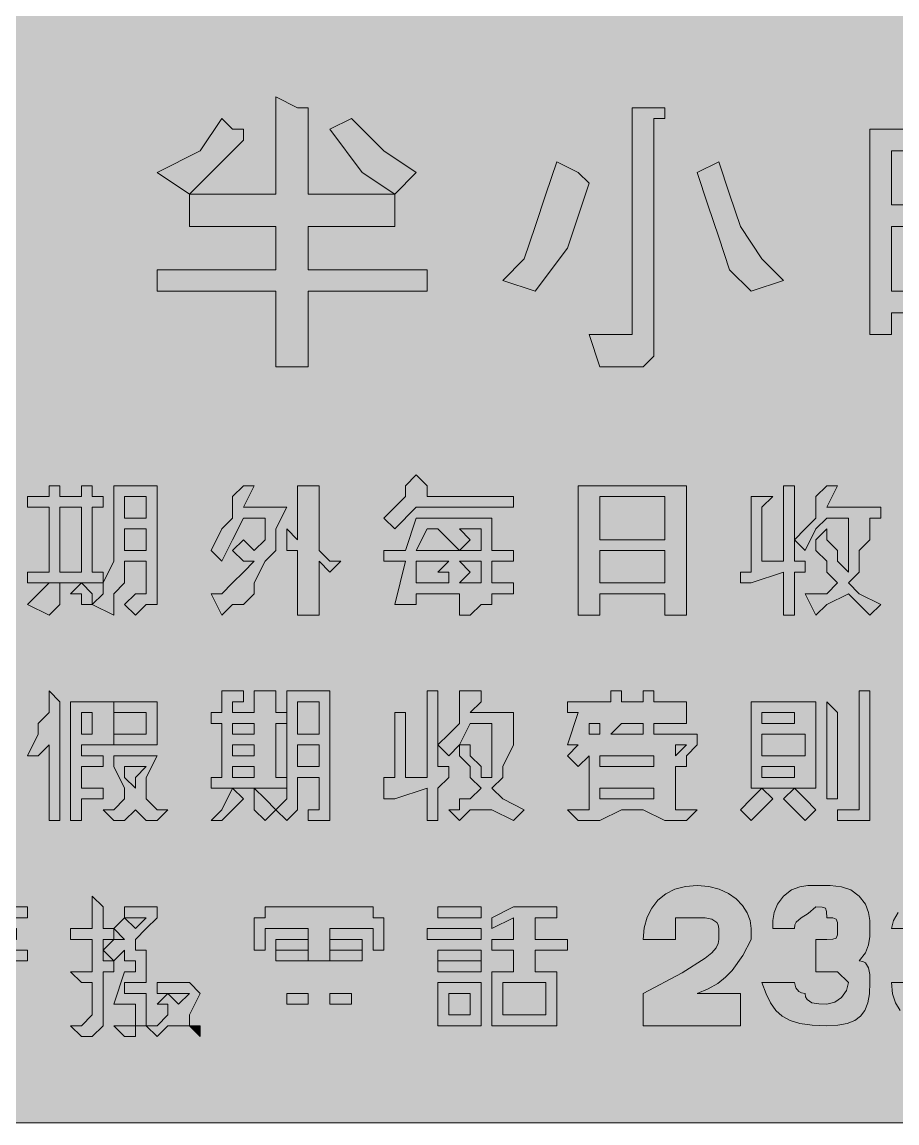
# Model space of a CAD drawing. Header units: metres. Extents: x 9 to 558, y 11 to 260.
# Drawn here: x 156.2 to 253.4, y 11.3 to 133.6 of the extents above; entities that cross this region are included whole.
import ezdxf

# ---------------------------------------------------------------- set-up
doc = ezdxf.new("R2010")
doc.units = ezdxf.units.M
doc.layers.add('FILL_BLACK_000000', color=7, linetype='Continuous', true_color=0x000000)
doc.layers.add('FILL_YELLOW_FFFF00', color=7, linetype='Continuous', true_color=0xffff00)

msp = doc.modelspace()

# ---------------------------------------------------------------- hatches: boundary and pattern name
at = {"layer": 'FILL_BLACK_000000', "true_color": 0x000000}
h = msp.add_hatch(color=7, dxfattribs=at)
h.dxf.hatch_style = 1
h.paths.add_polyline_path([(184.41, 125.28), (186.81, 124.08), (188.01, 124.08), (188.01, 122.88), (188.01, 114.48), (197.61, 114.48), (197.61, 110.88), (188.01, 110.88), (188.01, 106.08), (201.21, 106.08), (201.21, 103.68), (188.01, 103.68), (188.01, 95.28), (184.41, 95.28), (184.41, 103.68), (171.21, 103.68), (171.21, 106.08), (184.41, 106.08), (184.41, 110.88), (174.81, 110.88), (174.81, 114.48), (184.41, 114.48), (184.41, 125.28)])
h = msp.add_hatch(color=7, dxfattribs=at)
h.dxf.hatch_style = 1
h.paths.add_polyline_path([(226.41, 124.08), (227.61, 124.08), (227.61, 122.88), (226.41, 122.88), (226.41, 100.08), (226.41, 97.68), (226.41, 96.48), (225.21, 95.28), (222.81, 95.28), (220.41, 95.28), (219.21, 98.88), (221.61, 98.88), (222.81, 98.88), (224.01, 98.88), (224.01, 100.08), (224.01, 124.08), (225.21, 124.08), (226.41, 124.08)])
h = msp.add_hatch(color=7, dxfattribs=at)
h.dxf.hatch_style = 1
h.paths.add_polyline_path([(180.81, 121.68), (180.81, 120.48), (178.41, 118.08), (174.81, 114.48), (171.21, 116.88), (176.01, 119.28), (178.41, 122.88), (179.61, 121.68), (180.81, 121.68)])
h = msp.add_hatch(color=7, dxfattribs=at)
h.dxf.hatch_style = 1
h.paths.add_polyline_path([(196.41, 119.28), (200.01, 116.88), (197.61, 114.48), (194.01, 116.88), (190.41, 121.68), (192.81, 122.88), (196.41, 119.28)])
h = msp.add_hatch(color=7, dxfattribs=at)
h.dxf.hatch_style = 1
h.paths.add_polyline_path([(256.41, 100.08), (256.41, 101.28), (252.81, 101.28), (252.81, 98.88), (250.41, 98.88), (250.41, 100.08), (250.41, 121.68), (258.81, 121.68), (258.81, 100.08), (256.41, 100.08)])
h.paths.add_polyline_path([(252.81, 119.28), (252.81, 113.28), (256.41, 113.28), (256.41, 119.28), (252.81, 119.28)], flags=16)
h.paths.add_polyline_path([(256.41, 110.88), (252.81, 110.88), (252.81, 103.68), (256.41, 103.68), (256.41, 110.88)], flags=16)
h = msp.add_hatch(color=7, dxfattribs=at)
h.dxf.hatch_style = 1
h.paths.add_polyline_path([(212.01, 107.28), (213.21, 110.88), (214.41, 114.48), (215.61, 118.08), (218.01, 116.88), (219.21, 115.68), (216.81, 108.48), (213.21, 103.68), (209.61, 104.88), (212.01, 107.28)])
h = msp.add_hatch(color=7, dxfattribs=at)
h.dxf.hatch_style = 1
h.paths.add_polyline_path([(234.81, 106.08), (233.61, 109.68), (232.41, 113.28), (231.21, 116.88), (233.61, 118.08), (234.81, 114.48), (236.01, 110.88), (238.41, 107.28), (240.81, 104.88), (237.21, 103.68), (234.81, 106.08)])
h = msp.add_hatch(color=7, dxfattribs=at)
h.dxf.hatch_style = 1
h.paths.add_polyline_path([(197.61, 79.68), (198.81, 80.88), (198.81, 82.08), (200.01, 83.28), (201.21, 82.08), (201.21, 80.88), (210.81, 80.88), (210.81, 79.68), (200.01, 79.68), (197.61, 77.28), (196.41, 78.48), (197.61, 79.68)])
h = msp.add_hatch(color=7, dxfattribs=at)
h.dxf.hatch_style = 1
h.paths.add_polyline_path([(160.41, 80.88), (162.81, 80.88), (162.81, 82.08), (164.01, 82.08), (164.01, 80.88), (165.21, 80.88), (165.21, 79.68), (164.01, 79.68), (164.01, 72.48), (165.21, 72.48), (165.21, 71.28), (156.81, 71.28), (156.81, 72.48), (159.21, 72.48), (159.21, 79.68), (156.81, 79.68), (156.81, 80.88), (159.21, 80.88), (159.21, 82.08), (160.41, 82.08), (160.41, 80.88)])
h.paths.add_polyline_path([(160.41, 72.48), (162.81, 72.48), (162.81, 74.88), (162.81, 77.28), (162.81, 79.68), (160.41, 79.68), (160.41, 77.28), (160.41, 74.88), (160.41, 72.48)], flags=16)
h = msp.add_hatch(color=7, dxfattribs=at)
h.dxf.hatch_style = 1
h.paths.add_polyline_path([(171.21, 68.88), (170.01, 68.88), (168.81, 67.68), (167.61, 68.88), (168.81, 70.08), (170.01, 70.08), (170.01, 73.68), (167.61, 73.68), (167.61, 71.28), (166.41, 70.08), (166.41, 68.88), (166.41, 67.68), (164.01, 68.88), (165.21, 70.08), (165.21, 71.28), (166.41, 73.68), (166.41, 76.08), (166.41, 82.08), (171.21, 82.08), (171.21, 70.08), (171.21, 68.88)])
h.paths.add_polyline_path([(167.61, 77.28), (167.61, 74.88), (170.01, 74.88), (170.01, 77.28), (167.61, 77.28)], flags=16)
h.paths.add_polyline_path([(170.01, 80.88), (167.61, 80.88), (167.61, 78.48), (170.01, 78.48), (170.01, 80.88)], flags=16)
h = msp.add_hatch(color=7, dxfattribs=at)
h.dxf.hatch_style = 1
h.paths.add_polyline_path([(182.01, 82.08), (180.81, 79.68), (183.21, 79.68), (184.41, 79.68), (185.61, 79.68), (184.41, 77.28), (184.41, 74.88), (183.21, 73.68), (182.01, 71.28), (182.01, 70.08), (180.81, 68.88), (179.61, 68.88), (178.41, 67.68), (177.21, 70.08), (178.41, 70.08), (179.61, 71.28), (180.81, 72.48), (182.01, 73.68), (180.81, 73.68), (179.61, 74.88), (180.81, 76.08), (182.01, 74.88), (183.21, 76.08), (183.21, 78.48), (180.81, 78.48), (179.61, 76.08), (178.41, 73.68), (177.21, 74.88), (178.41, 77.28), (179.61, 78.48), (179.61, 80.88), (180.81, 82.08), (182.01, 82.08)])
h = msp.add_hatch(color=7, dxfattribs=at)
h.dxf.hatch_style = 1
h.paths.add_polyline_path([(189.21, 82.08), (189.21, 74.88), (190.41, 73.68), (191.61, 73.68), (190.41, 72.48), (189.21, 73.68), (189.21, 67.68), (186.81, 67.68), (186.81, 74.88), (185.61, 74.88), (185.61, 77.28), (186.81, 76.08), (186.81, 82.08), (188.01, 82.08), (189.21, 82.08)])
h = msp.add_hatch(color=7, dxfattribs=at)
h.dxf.hatch_style = 1
h.paths.add_polyline_path([(230.01, 67.68), (227.61, 67.68), (227.61, 70.08), (220.41, 70.08), (220.41, 67.68), (218.01, 67.68), (218.01, 82.08), (230.01, 82.08), (230.01, 67.68)])
h.paths.add_polyline_path([(220.41, 74.88), (220.41, 71.28), (227.61, 71.28), (227.61, 74.88), (220.41, 74.88)], flags=16)
h.paths.add_polyline_path([(227.61, 80.88), (220.41, 80.88), (220.41, 76.08), (227.61, 76.08), (227.61, 80.88)], flags=16)
h = msp.add_hatch(color=7, dxfattribs=at)
h.dxf.hatch_style = 1
h.paths.add_polyline_path([(237.21, 72.48), (237.21, 80.88), (238.41, 80.88), (239.61, 80.88), (238.41, 79.68), (238.41, 73.68), (240.81, 73.68), (240.81, 82.08), (242.01, 82.08), (242.01, 73.68), (243.21, 73.68), (243.21, 72.48), (242.01, 72.48), (242.01, 67.68), (240.81, 67.68), (240.81, 72.48), (237.21, 71.28), (236.01, 71.28), (236.01, 72.48), (237.21, 72.48)])
h = msp.add_hatch(color=7, dxfattribs=at)
h.dxf.hatch_style = 1
h.paths.add_polyline_path([(243.21, 77.28), (244.41, 78.48), (244.41, 80.88), (245.61, 82.08), (246.81, 82.08), (245.61, 79.68), (251.61, 79.68), (251.61, 78.48), (250.41, 78.48), (250.41, 76.08), (249.21, 74.88), (249.21, 72.48), (248.01, 71.28), (249.21, 70.08), (251.61, 68.88), (250.41, 67.68), (249.21, 68.88), (248.01, 70.08), (245.61, 68.88), (244.41, 67.68), (243.21, 70.08), (244.41, 70.08), (245.61, 70.08), (246.81, 71.28), (245.61, 72.48), (245.61, 73.68), (244.41, 74.88), (244.41, 76.08), (245.61, 77.28), (245.61, 76.08), (246.81, 74.88), (246.81, 73.68), (248.01, 72.48), (248.01, 73.68), (248.01, 74.88), (248.01, 76.08), (248.01, 78.48), (245.61, 78.48), (244.41, 77.28), (243.21, 74.88), (242.01, 76.08), (243.21, 77.28)])
h = msp.add_hatch(color=7, dxfattribs=at)
h.dxf.hatch_style = 1
h.paths.add_polyline_path([(196.41, 74.88), (198.81, 74.88), (200.01, 78.48), (208.41, 78.48), (208.41, 74.88), (210.81, 74.88), (210.81, 73.68), (208.41, 73.68), (208.41, 71.28), (210.81, 71.28), (210.81, 70.08), (208.41, 70.08), (208.41, 68.88), (207.21, 68.88), (206.01, 67.68), (204.81, 67.68), (204.81, 70.08), (200.01, 70.08), (200.01, 68.88), (197.61, 68.88), (198.81, 73.68), (196.41, 73.68), (196.41, 74.88)])
h.paths.add_polyline_path([(207.21, 77.28), (204.81, 77.28), (206.01, 76.08), (204.81, 74.88), (207.21, 74.88), (207.21, 77.28)], flags=16)
h.paths.add_polyline_path([(203.61, 76.08), (202.41, 77.28), (201.21, 77.28), (200.01, 74.88), (204.81, 74.88), (203.61, 76.08)], flags=16)
h.paths.add_polyline_path([(204.81, 71.28), (207.21, 71.28), (207.21, 73.68), (204.81, 73.68), (206.01, 72.48), (204.81, 71.28)], flags=16)
h.paths.add_polyline_path([(200.01, 71.28), (203.61, 71.28), (203.61, 72.48), (202.41, 72.48), (203.61, 73.68), (200.01, 73.68), (200.01, 71.28)], flags=16)
h = msp.add_hatch(color=7, dxfattribs=at)
h.dxf.hatch_style = 1
h.paths.add_polyline_path([(158.01, 70.08), (159.21, 71.28), (160.41, 71.28), (160.41, 68.88), (159.21, 67.68), (156.81, 68.88), (158.01, 70.08)])
h = msp.add_hatch(color=7, dxfattribs=at)
h.dxf.hatch_style = 1
h.paths.add_polyline_path([(164.01, 70.08), (164.01, 68.88), (162.81, 68.88), (162.81, 70.08), (161.61, 70.08), (162.81, 71.28), (164.01, 70.08)])
h = msp.add_hatch(color=7, dxfattribs=at)
h.dxf.hatch_style = 1
h.paths.add_polyline_path([(160.41, 44.88), (159.21, 44.88), (159.21, 53.28), (158.01, 52.08), (156.81, 52.08), (158.01, 54.48), (158.01, 55.68), (159.21, 56.88), (159.21, 59.28), (160.41, 58.08), (160.41, 55.68), (160.41, 44.88)])
h = msp.add_hatch(color=7, dxfattribs=at)
h.dxf.hatch_style = 1
h.paths.add_polyline_path([(180.81, 59.28), (180.81, 58.08), (179.61, 58.08), (179.61, 56.88), (182.01, 56.88), (182.01, 59.28), (183.21, 59.28), (184.41, 59.28), (184.41, 58.08), (184.41, 56.88), (185.61, 56.88), (185.61, 55.68), (184.41, 55.68), (184.41, 49.68), (185.61, 49.68), (185.61, 48.48), (177.21, 48.48), (177.21, 49.68), (178.41, 49.68), (178.41, 55.68), (177.21, 55.68), (177.21, 56.88), (178.41, 56.88), (178.41, 59.28), (179.61, 59.28), (180.81, 59.28)])
h.paths.add_polyline_path([(179.61, 52.08), (182.01, 52.08), (182.01, 53.28), (179.61, 53.28), (179.61, 52.08)], flags=16)
h.paths.add_polyline_path([(179.61, 50.88), (179.61, 49.68), (182.01, 49.68), (182.01, 50.88), (179.61, 50.88)], flags=16)
h.paths.add_polyline_path([(182.01, 55.68), (179.61, 55.68), (179.61, 54.48), (182.01, 54.48), (182.01, 55.68)], flags=16)
h = msp.add_hatch(color=7, dxfattribs=at)
h.dxf.hatch_style = 1
h.paths.add_polyline_path([(190.41, 46.08), (190.41, 44.88), (189.21, 44.88), (188.01, 44.88), (188.01, 46.08), (189.21, 46.08), (189.21, 47.28), (189.21, 49.68), (186.81, 49.68), (186.81, 48.48), (186.81, 47.28), (186.81, 46.08), (185.61, 44.88), (184.41, 46.08), (185.61, 47.28), (185.61, 48.48), (185.61, 49.68), (185.61, 52.08), (185.61, 59.28), (190.41, 59.28), (190.41, 47.28), (190.41, 46.08)])
h.paths.add_polyline_path([(186.81, 53.28), (186.81, 50.88), (189.21, 50.88), (189.21, 53.28), (186.81, 53.28)], flags=16)
h.paths.add_polyline_path([(189.21, 58.08), (186.81, 58.08), (186.81, 54.48), (189.21, 54.48), (189.21, 58.08)], flags=16)
h = msp.add_hatch(color=7, dxfattribs=at)
h.dxf.hatch_style = 1
h.paths.add_polyline_path([(201.21, 49.68), (201.21, 59.28), (202.41, 59.28), (202.41, 58.08), (202.41, 50.88), (203.61, 50.88), (203.61, 49.68), (202.41, 48.48), (202.41, 44.88), (201.21, 44.88), (201.21, 48.48), (197.61, 47.28), (196.41, 47.28), (196.41, 48.48), (196.41, 49.68), (197.61, 49.68), (197.61, 56.88), (198.81, 56.88), (198.81, 49.68), (201.21, 49.68)])
h = msp.add_hatch(color=7, dxfattribs=at)
h.dxf.hatch_style = 1
h.paths.add_polyline_path([(202.41, 53.28), (203.61, 54.48), (204.81, 55.68), (204.81, 56.88), (204.81, 59.28), (206.01, 59.28), (207.21, 59.28), (207.21, 58.08), (206.01, 56.88), (210.81, 56.88), (210.81, 55.68), (210.81, 53.28), (209.61, 50.88), (209.61, 49.68), (208.41, 48.48), (209.61, 47.28), (212.01, 46.08), (210.81, 44.88), (208.41, 46.08), (207.21, 46.08), (206.01, 46.08), (204.81, 44.88), (203.61, 46.08), (204.81, 46.08), (204.81, 47.28), (206.01, 47.28), (207.21, 48.48), (206.01, 49.68), (206.01, 50.88), (204.81, 52.08), (204.81, 53.28), (203.61, 52.08), (202.41, 53.28)])
h.paths.add_polyline_path([(206.01, 53.28), (206.01, 52.08), (207.21, 50.88), (207.21, 49.68), (208.41, 49.68), (208.41, 52.08), (208.41, 53.28), (208.41, 55.68), (206.01, 55.68), (204.81, 53.28), (206.01, 53.28)], flags=16)
h = msp.add_hatch(color=7, dxfattribs=at)
h.dxf.hatch_style = 1
h.paths.add_polyline_path([(225.21, 58.08), (225.21, 59.28), (226.41, 59.28), (226.41, 58.08), (230.01, 58.08), (230.01, 55.68), (226.41, 55.68), (226.41, 54.48), (231.21, 54.48), (231.21, 53.28), (230.01, 52.08), (230.01, 50.88), (228.81, 50.88), (228.81, 46.08), (231.21, 46.08), (230.01, 44.88), (227.61, 44.88), (225.21, 46.08), (222.81, 46.08), (220.41, 44.88), (218.01, 44.88), (216.81, 46.08), (219.21, 46.08), (219.21, 52.08), (218.01, 50.88), (216.81, 52.08), (218.01, 53.28), (216.81, 53.28), (218.01, 56.88), (216.81, 56.88), (216.81, 58.08), (221.61, 58.08), (221.61, 59.28), (222.81, 59.28), (222.81, 58.08), (225.21, 58.08)])
h.paths.add_polyline_path([(219.21, 55.68), (219.21, 54.48), (220.41, 54.48), (220.41, 55.68), (219.21, 55.68)], flags=16)
h.paths.add_polyline_path([(225.21, 55.68), (222.81, 55.68), (221.61, 54.48), (225.21, 54.48), (225.21, 55.68)], flags=16)
h.paths.add_polyline_path([(220.41, 50.88), (226.41, 50.88), (226.41, 52.08), (220.41, 52.08), (220.41, 50.88)], flags=16)
h.paths.add_polyline_path([(230.01, 53.28), (228.81, 53.28), (228.81, 52.08), (230.01, 53.28)], flags=16)
h.paths.add_polyline_path([(226.41, 48.48), (220.41, 48.48), (220.41, 47.28), (226.41, 47.28), (226.41, 48.48)], flags=16)
h = msp.add_hatch(color=7, dxfattribs=at)
h.dxf.hatch_style = 1
h.paths.add_polyline_path([(250.41, 59.28), (250.41, 58.08), (250.41, 47.28), (250.41, 46.08), (250.41, 44.88), (249.21, 44.88), (248.01, 44.88), (246.81, 44.88), (246.81, 46.08), (248.01, 46.08), (249.21, 46.08), (249.21, 47.28), (249.21, 59.28), (250.41, 59.28)])
h = msp.add_hatch(color=7, dxfattribs=at)
h.dxf.hatch_style = 1
h.paths.add_polyline_path([(166.41, 53.28), (162.81, 53.28), (162.81, 52.08), (165.21, 52.08), (165.21, 50.88), (162.81, 50.88), (162.81, 48.48), (165.21, 48.48), (165.21, 47.28), (162.81, 47.28), (162.81, 44.88), (161.61, 44.88), (161.61, 58.08), (166.41, 58.08), (166.41, 53.28)])
h.paths.add_polyline_path([(164.01, 56.88), (162.81, 56.88), (162.81, 54.48), (164.01, 54.48), (164.01, 56.88)], flags=16)
h = msp.add_hatch(color=7, dxfattribs=at)
h.dxf.hatch_style = 1
h.paths.add_polyline_path([(171.21, 58.08), (171.21, 53.28), (166.41, 53.28), (166.41, 54.48), (170.01, 54.48), (170.01, 56.88), (166.41, 56.88), (166.41, 58.08), (171.21, 58.08)])
h = msp.add_hatch(color=7, dxfattribs=at)
h.dxf.hatch_style = 1
h.paths.add_polyline_path([(237.21, 58.08), (244.41, 58.08), (244.41, 48.48), (237.21, 48.48), (237.21, 58.08)])
h.paths.add_polyline_path([(238.41, 52.08), (243.21, 52.08), (243.21, 54.48), (238.41, 54.48), (238.41, 52.08)], flags=16)
h.paths.add_polyline_path([(238.41, 56.88), (238.41, 55.68), (242.01, 55.68), (242.01, 56.88), (238.41, 56.88)], flags=16)
h.paths.add_polyline_path([(242.01, 50.88), (238.41, 50.88), (238.41, 49.68), (242.01, 49.68), (242.01, 50.88)], flags=16)
h = msp.add_hatch(color=7, dxfattribs=at)
h.dxf.hatch_style = 1
h.paths.add_polyline_path([(245.61, 47.28), (245.61, 58.08), (246.81, 56.88), (246.81, 47.28), (245.61, 47.28)])
h = msp.add_hatch(color=7, dxfattribs=at)
h.dxf.hatch_style = 1
h.paths.add_polyline_path([(170.01, 52.08), (171.21, 52.08), (170.01, 49.68), (170.01, 47.28), (171.21, 46.08), (172.41, 46.08), (171.21, 44.88), (170.01, 44.88), (168.81, 46.08), (167.61, 44.88), (166.41, 44.88), (165.21, 46.08), (166.41, 46.08), (167.61, 47.28), (167.61, 48.48), (166.41, 50.88), (166.41, 52.08), (170.01, 52.08)])
h.paths.add_polyline_path([(168.81, 48.48), (168.81, 49.68), (170.01, 50.88), (167.61, 50.88), (167.61, 49.68), (168.81, 48.48)], flags=16)
h = msp.add_hatch(color=7, dxfattribs=at)
h.dxf.hatch_style = 1
h.paths.add_polyline_path([(178.41, 46.08), (179.61, 48.48), (180.81, 47.28), (179.61, 46.08), (178.41, 44.88), (177.21, 44.88), (178.41, 46.08)])
h = msp.add_hatch(color=7, dxfattribs=at)
h.dxf.hatch_style = 1
h.paths.add_polyline_path([(183.21, 47.28), (184.41, 46.08), (183.21, 44.88), (182.01, 46.08), (182.01, 47.28), (182.01, 48.48), (183.21, 47.28)])
h = msp.add_hatch(color=7, dxfattribs=at)
h.dxf.hatch_style = 1
h.paths.add_polyline_path([(237.21, 47.28), (238.41, 48.48), (239.61, 47.28), (238.41, 46.08), (237.21, 44.88), (236.01, 46.08), (237.21, 47.28)])
h = msp.add_hatch(color=7, dxfattribs=at)
h.dxf.hatch_style = 1
h.paths.add_polyline_path([(242.01, 46.08), (240.81, 47.28), (242.01, 48.48), (243.21, 47.28), (244.41, 46.08), (243.21, 44.88), (242.01, 46.08)])
h = msp.add_hatch(color=7, dxfattribs=at)
h.dxf.hatch_style = 1
h.paths.add_polyline_path([(236.01, 25.68), (236.01, 22.08), (225.21, 22.08), (225.21, 25.68), (229.56, 27.97), (232.11, 29.58), (232.85, 30.2), (233.31, 30.74), (233.54, 31.23), (233.61, 31.68), (233.61, 32.88), (233.56, 33.28), (233.4, 33.57), (232.86, 33.93), (232.09, 34.06), (231.21, 34.08), (228.81, 34.08), (228.81, 32.88), (228.81, 31.68), (225.21, 31.68), (225.32, 32.97), (225.64, 34.14), (226.16, 35.16), (226.86, 36.03), (227.73, 36.73), (228.75, 37.25), (229.92, 37.57), (231.21, 37.68), (232.5, 37.57), (233.67, 37.27), (234.69, 36.79), (235.56, 36.18), (236.26, 35.45), (236.78, 34.64), (237.1, 33.78), (237.21, 32.88), (237.21, 31.68), (236.27, 29.9), (235.11, 28.23), (234.37, 27.47), (233.5, 26.79), (232.45, 26.18), (231.21, 25.68), (236.01, 25.68)])
h = msp.add_hatch(color=7, dxfattribs=at)
h.dxf.hatch_style = 1
h.paths.add_polyline_path([(243.97, 22.14), (242.63, 22.32), (241.54, 22.65), (240.66, 23.13), (239.95, 23.78), (239.37, 24.61), (238.87, 25.64), (238.41, 26.88), (242.01, 26.88), (242.16, 26.28), (242.52, 25.87), (242.81, 25.73), (243.21, 25.68), (243.26, 25.28), (243.42, 24.99), (243.96, 24.63), (244.73, 24.5), (245.61, 24.48), (246.49, 24.69), (247.26, 25.23), (247.8, 26), (248.01, 26.88), (246.81, 28.08), (245.61, 28.08), (244.41, 28.08), (244.41, 31.68), (245.61, 31.68), (246.3, 31.7), (246.66, 31.83), (246.79, 32.19), (246.81, 32.88), (246.79, 33.57), (246.66, 33.93), (246.3, 34.06), (245.61, 34.08), (245.59, 34.77), (245.46, 35.13), (245.1, 35.26), (244.41, 35.28), (243.53, 34.57), (242.76, 34.08), (242.22, 33.59), (242.06, 33.28), (242.01, 32.88), (239.61, 32.88), (239.63, 33.78), (239.76, 34.68), (240.12, 35.58), (240.81, 36.48), (241.71, 37.17), (242.61, 37.53), (243.51, 37.66), (244.41, 37.68), (246, 37.66), (247.26, 37.53), (248.29, 37.17), (249.21, 36.48), (249.9, 35.58), (250.26, 34.68), (250.39, 33.78), (250.41, 32.88), (250.39, 31.98), (250.26, 31.08), (249.9, 30.18), (249.21, 29.28), (249.61, 29.23), (249.9, 29.07), (250.26, 28.53), (250.39, 27.76), (250.41, 26.88), (250.35, 25.64), (250.17, 24.61), (249.84, 23.78), (249.36, 23.13), (248.71, 22.65), (247.88, 22.32), (246.85, 22.14), (245.61, 22.08), (243.97, 22.14)])
h = msp.add_hatch(color=7, dxfattribs=at)
h.dxf.hatch_style = 1
h.paths.add_polyline_path([(257.52, 22.14), (256.35, 22.32), (255.33, 22.65), (254.46, 23.13), (253.76, 23.78), (253.24, 24.61), (252.92, 25.64), (252.81, 26.88), (256.41, 26.88), (256.56, 26.28), (256.92, 25.87), (257.21, 25.73), (257.61, 25.68), (257.66, 25.28), (257.82, 24.99), (258.36, 24.63), (259.13, 24.5), (260.01, 24.48), (260.41, 24.53), (260.7, 24.69), (261.06, 25.23), (261.19, 26), (261.21, 26.88), (261.21, 28.08), (260.01, 28.08), (257.61, 28.08), (257.61, 31.68), (260.01, 31.68), (260.7, 31.7), (261.06, 31.83), (261.19, 32.19), (261.21, 32.88), (261.19, 33.57), (261.06, 33.93), (260.7, 34.06), (260.01, 34.08), (259.96, 34.48), (259.82, 34.77), (259.41, 35.13), (258.81, 35.28), (257.93, 34.57), (257.16, 34.08), (256.62, 33.59), (256.46, 33.28), (256.41, 32.88), (252.81, 32.88), (253.02, 33.78), (253.56, 34.68), (255.21, 36.48), (256.11, 37.17), (257.01, 37.53), (257.91, 37.66), (258.81, 37.68), (260.4, 37.66), (261.66, 37.53), (262.69, 37.17), (263.61, 36.48), (264.3, 35.58), (264.66, 34.68), (264.79, 33.78), (264.81, 32.88), (264.79, 31.98), (264.66, 31.08), (264.3, 30.18), (263.61, 29.28), (264.01, 29.23), (264.3, 29.07), (264.66, 28.53), (264.79, 27.76), (264.81, 26.88), (264.7, 25.64), (264.38, 24.61), (263.86, 23.78), (263.16, 23.13), (262.29, 22.65), (261.27, 22.32), (260.1, 22.14), (258.81, 22.08), (257.52, 22.14)])
h = msp.add_hatch(color=7, dxfattribs=at)
h.dxf.hatch_style = 1
h.paths.add_polyline_path([(148.41, 35.28), (152.01, 35.28), (152.01, 36.48), (153.21, 36.48), (153.21, 35.28), (156.81, 35.28), (156.81, 34.08), (153.21, 34.08), (153.21, 32.88), (155.61, 32.88), (155.61, 31.68), (153.21, 31.68), (153.21, 30.48), (156.81, 30.48), (156.81, 29.28), (148.41, 29.28), (148.41, 30.48), (152.01, 30.48), (152.01, 31.68), (148.41, 31.68), (148.41, 32.88), (152.01, 32.88), (152.01, 34.08), (148.41, 34.08), (148.41, 35.28)])
h = msp.add_hatch(color=7, dxfattribs=at)
h.dxf.hatch_style = 1
h.paths.add_polyline_path([(164.01, 28.08), (164.01, 31.68), (161.61, 31.68), (161.61, 32.88), (164.01, 32.88), (164.01, 36.48), (165.21, 35.28), (165.21, 32.88), (166.41, 32.88), (166.41, 31.68), (165.21, 31.68), (165.21, 29.28), (166.41, 29.28), (166.41, 28.08), (165.21, 28.08), (165.21, 23.28), (165.21, 22.08), (164.01, 20.88), (162.81, 20.88), (161.61, 22.08), (162.81, 22.08), (164.01, 23.28), (164.01, 26.88), (162.81, 26.88), (161.61, 28.08), (164.01, 28.08)])
h = msp.add_hatch(color=7, dxfattribs=at)
h.dxf.hatch_style = 1
h.paths.add_polyline_path([(171.21, 35.28), (171.21, 34.08), (170.01, 32.88), (168.81, 31.68), (168.81, 30.48), (170.01, 30.48), (170.01, 26.88), (167.61, 26.88), (167.61, 25.68), (170.01, 25.68), (170.01, 23.28), (170.01, 22.08), (168.81, 22.08), (168.81, 23.28), (168.81, 24.48), (167.61, 24.48), (166.41, 24.48), (167.61, 28.08), (168.81, 28.08), (168.81, 29.28), (167.61, 29.28), (167.61, 30.48), (166.41, 29.28), (165.21, 30.48), (166.41, 31.68), (167.61, 31.68), (166.41, 32.88), (167.61, 34.08), (167.61, 35.28), (170.01, 35.28), (171.21, 35.28)])
h.paths.add_polyline_path([(168.81, 32.88), (170.01, 34.08), (167.61, 34.08), (168.81, 32.88)], flags=16)
h = msp.add_hatch(color=7, dxfattribs=at)
h.dxf.hatch_style = 1
h.paths.add_polyline_path([(195.21, 35.28), (195.21, 34.08), (196.41, 34.08), (196.41, 30.48), (195.21, 30.48), (195.21, 32.88), (190.41, 32.88), (190.41, 29.28), (188.01, 29.28), (188.01, 32.88), (183.21, 32.88), (183.21, 30.48), (182.01, 30.48), (182.01, 34.08), (183.21, 34.08), (183.21, 35.28), (195.21, 35.28)])
h = msp.add_hatch(color=7, dxfattribs=at)
h.dxf.hatch_style = 1
h.paths.add_polyline_path([(207.21, 35.28), (207.21, 34.08), (202.41, 34.08), (202.41, 35.28), (207.21, 35.28)])
h = msp.add_hatch(color=7, dxfattribs=at)
h.dxf.hatch_style = 1
h.paths.add_polyline_path([(214.41, 35.28), (215.61, 35.28), (215.61, 34.08), (214.41, 34.08), (213.21, 34.08), (213.21, 31.68), (216.81, 31.68), (216.81, 30.48), (213.21, 30.48), (213.21, 28.08), (215.61, 28.08), (215.61, 22.08), (214.41, 22.08), (209.61, 22.08), (208.41, 22.08), (208.41, 28.08), (210.81, 28.08), (210.81, 30.48), (208.41, 30.48), (208.41, 31.68), (210.81, 31.68), (210.81, 34.08), (208.41, 32.88), (208.41, 34.08), (210.81, 35.28), (214.41, 35.28)])
h.paths.add_polyline_path([(214.41, 26.88), (209.61, 26.88), (209.61, 23.28), (214.41, 23.28), (214.41, 26.88)], flags=16)
h = msp.add_hatch(color=7, dxfattribs=at)
h.dxf.hatch_style = 1
h.paths.add_polyline_path([(207.21, 32.88), (207.21, 31.68), (201.21, 31.68), (201.21, 32.88), (207.21, 32.88)])
h = msp.add_hatch(color=7, dxfattribs=at)
h.dxf.hatch_style = 1
h.paths.add_polyline_path([(188.01, 31.68), (188.01, 30.48), (184.41, 30.48), (184.41, 31.68), (188.01, 31.68)])
h = msp.add_hatch(color=7, dxfattribs=at)
h.dxf.hatch_style = 1
h.paths.add_polyline_path([(194.01, 31.68), (194.01, 30.48), (190.41, 30.48), (190.41, 31.68), (194.01, 31.68)])
h = msp.add_hatch(color=7, dxfattribs=at)
h.dxf.hatch_style = 1
h.paths.add_polyline_path([(188.01, 30.48), (188.01, 29.28), (184.41, 29.28), (184.41, 30.48), (188.01, 30.48)])
h = msp.add_hatch(color=7, dxfattribs=at)
h.dxf.hatch_style = 1
h.paths.add_polyline_path([(194.01, 30.48), (194.01, 29.28), (190.41, 29.28), (190.41, 30.48), (194.01, 30.48)])
h = msp.add_hatch(color=7, dxfattribs=at)
h.dxf.hatch_style = 1
h.paths.add_polyline_path([(207.21, 30.48), (207.21, 29.28), (202.41, 29.28), (202.41, 30.48), (207.21, 30.48)])
h = msp.add_hatch(color=7, dxfattribs=at)
h.dxf.hatch_style = 1
h.paths.add_polyline_path([(207.21, 29.28), (207.21, 28.08), (202.41, 28.08), (202.41, 29.28), (207.21, 29.28)])
h = msp.add_hatch(color=7, dxfattribs=at)
h.dxf.hatch_style = 1
h.paths.add_polyline_path([(174.81, 26.88), (176.01, 25.68), (174.81, 23.28), (174.81, 22.08), (173.61, 22.08), (172.41, 22.08), (171.21, 20.88), (170.01, 22.08), (171.21, 22.08), (172.41, 23.28), (172.41, 24.48), (171.21, 24.48), (172.41, 25.68), (171.21, 25.68), (171.21, 26.88), (174.81, 26.88)])
h.paths.add_polyline_path([(173.61, 24.48), (174.81, 25.68), (172.41, 25.68), (173.61, 24.48)], flags=16)
h = msp.add_hatch(color=7, dxfattribs=at)
h.dxf.hatch_style = 1
h.paths.add_polyline_path([(207.21, 26.88), (207.21, 22.08), (206.01, 22.08), (203.61, 22.08), (202.41, 22.08), (202.41, 26.88), (207.21, 26.88)])
h.paths.add_polyline_path([(206.01, 25.68), (203.61, 25.68), (203.61, 23.28), (206.01, 23.28), (206.01, 25.68)], flags=16)
h = msp.add_hatch(color=7, dxfattribs=at)
h.dxf.hatch_style = 1
h.paths.add_polyline_path([(185.61, 25.68), (188.01, 25.68), (188.01, 24.48), (185.61, 24.48), (185.61, 25.68)])
h = msp.add_hatch(color=7, dxfattribs=at)
h.dxf.hatch_style = 1
h.paths.add_polyline_path([(190.41, 25.68), (192.81, 25.68), (192.81, 24.48), (190.41, 24.48), (190.41, 25.68)])
h = msp.add_hatch(color=7, dxfattribs=at)
h.dxf.hatch_style = 1
h.paths.add_polyline_path([(166.41, 22.08), (168.81, 22.08), (168.81, 20.88), (167.61, 20.88), (166.41, 22.08)])
h = msp.add_hatch(color=7, dxfattribs=at)
h.dxf.hatch_style = 1
h.paths.add_polyline_path([(174.81, 22.08), (176.01, 22.08), (176.01, 20.88), (174.81, 22.08)])
at = {"layer": 'FILL_YELLOW_FFFF00', "true_color": 0xffff00}
h = msp.add_hatch(color=7, dxfattribs=at)
h.dxf.hatch_style = 1
h.paths.add_polyline_path([(551.26, 259.63), (552.02, 259.47), (553.41, 258.93), (556.41, 257.28), (556.81, 256.78), (557.1, 256.19), (557.46, 254.88), (557.61, 252.48), (557.61, 18.48), (557.61, 16.08), (557.42, 15.2), (557.01, 14.43), (556.41, 13.68), (554.8, 12.29), (554.09, 11.87), (553.41, 11.58), (552.02, 11.32), (550.41, 11.28), (16.41, 11.28), (14.01, 11.28), (13.13, 11.99), (12.36, 12.48), (11.82, 12.97), (11.66, 13.28), (11.61, 13.68), (10.82, 14.13), (10.22, 14.6), (9.8, 15.09), (9.51, 15.63), (9.25, 16.89), (9.21, 18.48), (9.21, 252.48), (9.21, 254.88), (11.61, 257.28), (12.36, 257.88), (13.13, 258.29), (14.01, 258.48), (14.76, 259.08), (15.53, 259.49), (16.41, 259.68), (550.41, 259.68), (551.26, 259.63)])

# ---------------------------------------------------------------- linework, layer by layer
at = {"layer": 'FILL_BLACK_000000', "lineweight": 0, "true_color": 0x000000}
for points in [[(184.41, 125.28), (186.81, 124.08), (188.01, 124.08), (188.01, 122.88), (188.01, 114.48), (197.61, 114.48), (197.61, 110.88), (188.01, 110.88), (188.01, 106.08), (201.21, 106.08), (201.21, 103.68), (188.01, 103.68), (188.01, 95.28), (184.41, 95.28), (184.41, 103.68), (171.21, 103.68), (171.21, 106.08), (184.41, 106.08), (184.41, 110.88), (174.81, 110.88), (174.81, 114.48), (184.41, 114.48)], [(226.41, 124.08), (227.61, 124.08), (227.61, 122.88), (226.41, 122.88), (226.41, 100.08), (226.41, 97.68), (226.41, 96.48), (225.21, 95.28), (222.81, 95.28), (220.41, 95.28), (219.21, 98.88), (221.61, 98.88), (222.81, 98.88), (224.01, 98.88), (224.01, 100.08), (224.01, 124.08), (225.21, 124.08)], [(180.81, 121.68), (180.81, 120.48), (178.41, 118.08), (174.81, 114.48), (171.21, 116.88), (176.01, 119.28), (178.41, 122.88), (179.61, 121.68)], [(196.41, 119.28), (200.01, 116.88), (197.61, 114.48), (194.01, 116.88), (190.41, 121.68), (192.81, 122.88)], [(256.41, 100.08), (256.41, 101.28), (252.81, 101.28), (252.81, 98.88), (250.41, 98.88), (250.41, 100.08), (250.41, 121.68), (258.81, 121.68), (258.81, 100.08)], [(252.81, 119.28), (252.81, 113.28), (256.41, 113.28), (256.41, 119.28)], [(212.01, 107.28), (213.21, 110.88), (214.41, 114.48), (215.61, 118.08), (218.01, 116.88), (219.21, 115.68), (216.81, 108.48), (213.21, 103.68), (209.61, 104.88)], [(234.81, 106.08), (233.61, 109.68), (232.41, 113.28), (231.21, 116.88), (233.61, 118.08), (234.81, 114.48), (236.01, 110.88), (238.41, 107.28), (240.81, 104.88), (237.21, 103.68)], [(256.41, 110.88), (252.81, 110.88), (252.81, 103.68), (256.41, 103.68)], [(197.61, 79.68), (198.81, 80.88), (198.81, 82.08), (200.01, 83.28), (201.21, 82.08), (201.21, 80.88), (210.81, 80.88), (210.81, 79.68), (200.01, 79.68), (197.61, 77.28), (196.41, 78.48)], [(160.41, 80.88), (162.81, 80.88), (162.81, 82.08), (164.01, 82.08), (164.01, 80.88), (165.21, 80.88), (165.21, 79.68), (164.01, 79.68), (164.01, 72.48), (165.21, 72.48), (165.21, 71.28), (156.81, 71.28), (156.81, 72.48), (159.21, 72.48), (159.21, 79.68), (156.81, 79.68), (156.81, 80.88), (159.21, 80.88), (159.21, 82.08), (160.41, 82.08)], [(171.21, 68.88), (170.01, 68.88), (168.81, 67.68), (167.61, 68.88), (168.81, 70.08), (170.01, 70.08), (170.01, 73.68), (167.61, 73.68), (167.61, 71.28), (166.41, 70.08), (166.41, 68.88), (166.41, 67.68), (164.01, 68.88), (165.21, 70.08), (165.21, 71.28), (166.41, 73.68), (166.41, 76.08), (166.41, 82.08), (171.21, 82.08), (171.21, 70.08)], [(182.01, 82.08), (180.81, 79.68), (183.21, 79.68), (184.41, 79.68), (185.61, 79.68), (184.41, 77.28), (184.41, 74.88), (183.21, 73.68), (182.01, 71.28), (182.01, 70.08), (180.81, 68.88), (179.61, 68.88), (178.41, 67.68), (177.21, 70.08), (178.41, 70.08), (179.61, 71.28), (180.81, 72.48), (182.01, 73.68), (180.81, 73.68), (179.61, 74.88), (180.81, 76.08), (182.01, 74.88), (183.21, 76.08), (183.21, 78.48), (180.81, 78.48), (179.61, 76.08), (178.41, 73.68), (177.21, 74.88), (178.41, 77.28), (179.61, 78.48), (179.61, 80.88), (180.81, 82.08)], [(189.21, 82.08), (189.21, 74.88), (190.41, 73.68), (191.61, 73.68), (190.41, 72.48), (189.21, 73.68), (189.21, 67.68), (186.81, 67.68), (186.81, 74.88), (185.61, 74.88), (185.61, 77.28), (186.81, 76.08), (186.81, 82.08), (188.01, 82.08)], [(230.01, 67.68), (227.61, 67.68), (227.61, 70.08), (220.41, 70.08), (220.41, 67.68), (218.01, 67.68), (218.01, 82.08), (230.01, 82.08)], [(237.21, 72.48), (237.21, 80.88), (238.41, 80.88), (239.61, 80.88), (238.41, 79.68), (238.41, 73.68), (240.81, 73.68), (240.81, 82.08), (242.01, 82.08), (242.01, 73.68), (243.21, 73.68), (243.21, 72.48), (242.01, 72.48), (242.01, 67.68), (240.81, 67.68), (240.81, 72.48), (237.21, 71.28), (236.01, 71.28), (236.01, 72.48)], [(243.21, 77.28), (244.41, 78.48), (244.41, 80.88), (245.61, 82.08), (246.81, 82.08), (245.61, 79.68), (251.61, 79.68), (251.61, 78.48), (250.41, 78.48), (250.41, 76.08), (249.21, 74.88), (249.21, 72.48), (248.01, 71.28), (249.21, 70.08), (251.61, 68.88), (250.41, 67.68), (249.21, 68.88), (248.01, 70.08), (245.61, 68.88), (244.41, 67.68), (243.21, 70.08), (244.41, 70.08), (245.61, 70.08), (246.81, 71.28), (245.61, 72.48), (245.61, 73.68), (244.41, 74.88), (244.41, 76.08), (245.61, 77.28), (245.61, 76.08), (246.81, 74.88), (246.81, 73.68), (248.01, 72.48), (248.01, 73.68), (248.01, 74.88), (248.01, 76.08), (248.01, 78.48), (245.61, 78.48), (244.41, 77.28), (243.21, 74.88), (242.01, 76.08)], [(170.01, 80.88), (167.61, 80.88), (167.61, 78.48), (170.01, 78.48)], [(227.61, 80.88), (220.41, 80.88), (220.41, 76.08), (227.61, 76.08)], [(160.41, 72.48), (162.81, 72.48), (162.81, 74.88), (162.81, 77.28), (162.81, 79.68), (160.41, 79.68), (160.41, 77.28), (160.41, 74.88)], [(196.41, 74.88), (198.81, 74.88), (200.01, 78.48), (208.41, 78.48), (208.41, 74.88), (210.81, 74.88), (210.81, 73.68), (208.41, 73.68), (208.41, 71.28), (210.81, 71.28), (210.81, 70.08), (208.41, 70.08), (208.41, 68.88), (207.21, 68.88), (206.01, 67.68), (204.81, 67.68), (204.81, 70.08), (200.01, 70.08), (200.01, 68.88), (197.61, 68.88), (198.81, 73.68), (196.41, 73.68)], [(167.61, 77.28), (167.61, 74.88), (170.01, 74.88), (170.01, 77.28)], [(203.61, 76.08), (202.41, 77.28), (201.21, 77.28), (200.01, 74.88), (204.81, 74.88)], [(207.21, 77.28), (204.81, 77.28), (206.01, 76.08), (204.81, 74.88), (207.21, 74.88)], [(220.41, 74.88), (220.41, 71.28), (227.61, 71.28), (227.61, 74.88)], [(200.01, 71.28), (203.61, 71.28), (203.61, 72.48), (202.41, 72.48), (203.61, 73.68), (200.01, 73.68)], [(204.81, 71.28), (207.21, 71.28), (207.21, 73.68), (204.81, 73.68), (206.01, 72.48)], [(158.01, 70.08), (159.21, 71.28), (160.41, 71.28), (160.41, 68.88), (159.21, 67.68), (156.81, 68.88)], [(164.01, 70.08), (164.01, 68.88), (162.81, 68.88), (162.81, 70.08), (161.61, 70.08), (162.81, 71.28)], [(160.41, 44.88), (159.21, 44.88), (159.21, 53.28), (158.01, 52.08), (156.81, 52.08), (158.01, 54.48), (158.01, 55.68), (159.21, 56.88), (159.21, 59.28), (160.41, 58.08), (160.41, 55.68)], [(180.81, 59.28), (180.81, 58.08), (179.61, 58.08), (179.61, 56.88), (182.01, 56.88), (182.01, 59.28), (183.21, 59.28), (184.41, 59.28), (184.41, 58.08), (184.41, 56.88), (185.61, 56.88), (185.61, 55.68), (184.41, 55.68), (184.41, 49.68), (185.61, 49.68), (185.61, 48.48), (177.21, 48.48), (177.21, 49.68), (178.41, 49.68), (178.41, 55.68), (177.21, 55.68), (177.21, 56.88), (178.41, 56.88), (178.41, 59.28), (179.61, 59.28)], [(190.41, 46.08), (190.41, 44.88), (189.21, 44.88), (188.01, 44.88), (188.01, 46.08), (189.21, 46.08), (189.21, 47.28), (189.21, 49.68), (186.81, 49.68), (186.81, 48.48), (186.81, 47.28), (186.81, 46.08), (185.61, 44.88), (184.41, 46.08), (185.61, 47.28), (185.61, 48.48), (185.61, 49.68), (185.61, 52.08), (185.61, 59.28), (190.41, 59.28), (190.41, 47.28)], [(201.21, 49.68), (201.21, 59.28), (202.41, 59.28), (202.41, 58.08), (202.41, 50.88), (203.61, 50.88), (203.61, 49.68), (202.41, 48.48), (202.41, 44.88), (201.21, 44.88), (201.21, 48.48), (197.61, 47.28), (196.41, 47.28), (196.41, 48.48), (196.41, 49.68), (197.61, 49.68), (197.61, 56.88), (198.81, 56.88), (198.81, 49.68)], [(202.41, 53.28), (203.61, 54.48), (204.81, 55.68), (204.81, 56.88), (204.81, 59.28), (206.01, 59.28), (207.21, 59.28), (207.21, 58.08), (206.01, 56.88), (210.81, 56.88), (210.81, 55.68), (210.81, 53.28), (209.61, 50.88), (209.61, 49.68), (208.41, 48.48), (209.61, 47.28), (212.01, 46.08), (210.81, 44.88), (208.41, 46.08), (207.21, 46.08), (206.01, 46.08), (204.81, 44.88), (203.61, 46.08), (204.81, 46.08), (204.81, 47.28), (206.01, 47.28), (207.21, 48.48), (206.01, 49.68), (206.01, 50.88), (204.81, 52.08), (204.81, 53.28), (203.61, 52.08)], [(225.21, 58.08), (225.21, 59.28), (226.41, 59.28), (226.41, 58.08), (230.01, 58.08), (230.01, 55.68), (226.41, 55.68), (226.41, 54.48), (231.21, 54.48), (231.21, 53.28), (230.01, 52.08), (230.01, 50.88), (228.81, 50.88), (228.81, 46.08), (231.21, 46.08), (230.01, 44.88), (227.61, 44.88), (225.21, 46.08), (222.81, 46.08), (220.41, 44.88), (218.01, 44.88), (216.81, 46.08), (219.21, 46.08), (219.21, 52.08), (218.01, 50.88), (216.81, 52.08), (218.01, 53.28), (216.81, 53.28), (218.01, 56.88), (216.81, 56.88), (216.81, 58.08), (221.61, 58.08), (221.61, 59.28), (222.81, 59.28), (222.81, 58.08)], [(250.41, 59.28), (250.41, 58.08), (250.41, 47.28), (250.41, 46.08), (250.41, 44.88), (249.21, 44.88), (248.01, 44.88), (246.81, 44.88), (246.81, 46.08), (248.01, 46.08), (249.21, 46.08), (249.21, 47.28), (249.21, 59.28)], [(166.41, 53.28), (162.81, 53.28), (162.81, 52.08), (165.21, 52.08), (165.21, 50.88), (162.81, 50.88), (162.81, 48.48), (165.21, 48.48), (165.21, 47.28), (162.81, 47.28), (162.81, 44.88), (161.61, 44.88), (161.61, 58.08), (166.41, 58.08)], [(171.21, 58.08), (171.21, 53.28), (166.41, 53.28), (166.41, 54.48), (170.01, 54.48), (170.01, 56.88), (166.41, 56.88), (166.41, 58.08)], [(189.21, 58.08), (186.81, 58.08), (186.81, 54.48), (189.21, 54.48)], [(237.21, 58.08), (244.41, 58.08), (244.41, 48.48), (237.21, 48.48)], [(245.61, 47.28), (245.61, 58.08), (246.81, 56.88), (246.81, 47.28)], [(164.01, 56.88), (162.81, 56.88), (162.81, 54.48), (164.01, 54.48)], [(238.41, 56.88), (238.41, 55.68), (242.01, 55.68), (242.01, 56.88)], [(182.01, 55.68), (179.61, 55.68), (179.61, 54.48), (182.01, 54.48)], [(206.01, 53.28), (206.01, 52.08), (207.21, 50.88), (207.21, 49.68), (208.41, 49.68), (208.41, 52.08), (208.41, 53.28), (208.41, 55.68), (206.01, 55.68), (204.81, 53.28)], [(219.21, 55.68), (219.21, 54.48), (220.41, 54.48), (220.41, 55.68)], [(225.21, 55.68), (222.81, 55.68), (221.61, 54.48), (225.21, 54.48)], [(238.41, 52.08), (243.21, 52.08), (243.21, 54.48), (238.41, 54.48)], [(179.61, 52.08), (182.01, 52.08), (182.01, 53.28), (179.61, 53.28)], [(186.81, 53.28), (186.81, 50.88), (189.21, 50.88), (189.21, 53.28)], [(230.01, 53.28), (228.81, 53.28), (228.81, 52.08)], [(170.01, 52.08), (171.21, 52.08), (170.01, 49.68), (170.01, 47.28), (171.21, 46.08), (172.41, 46.08), (171.21, 44.88), (170.01, 44.88), (168.81, 46.08), (167.61, 44.88), (166.41, 44.88), (165.21, 46.08), (166.41, 46.08), (167.61, 47.28), (167.61, 48.48), (166.41, 50.88), (166.41, 52.08)], [(220.41, 50.88), (226.41, 50.88), (226.41, 52.08), (220.41, 52.08)], [(168.81, 48.48), (168.81, 49.68), (170.01, 50.88), (167.61, 50.88), (167.61, 49.68)], [(179.61, 50.88), (179.61, 49.68), (182.01, 49.68), (182.01, 50.88)], [(242.01, 50.88), (238.41, 50.88), (238.41, 49.68), (242.01, 49.68)], [(178.41, 46.08), (179.61, 48.48), (180.81, 47.28), (179.61, 46.08), (178.41, 44.88), (177.21, 44.88)], [(183.21, 47.28), (184.41, 46.08), (183.21, 44.88), (182.01, 46.08), (182.01, 47.28), (182.01, 48.48)], [(226.41, 48.48), (220.41, 48.48), (220.41, 47.28), (226.41, 47.28)], [(237.21, 47.28), (238.41, 48.48), (239.61, 47.28), (238.41, 46.08), (237.21, 44.88), (236.01, 46.08)], [(242.01, 46.08), (240.81, 47.28), (242.01, 48.48), (243.21, 47.28), (244.41, 46.08), (243.21, 44.88)], [(236.01, 25.68), (236.01, 22.08), (225.21, 22.08), (225.21, 25.68), (229.56, 27.97), (232.11, 29.58), (232.85, 30.2), (233.31, 30.74), (233.54, 31.23), (233.61, 31.68), (233.61, 32.88), (233.56, 33.28), (233.4, 33.57), (232.86, 33.93), (232.09, 34.06), (231.21, 34.08), (228.81, 34.08), (228.81, 32.88), (228.81, 31.68), (225.21, 31.68), (225.32, 32.97), (225.64, 34.14), (226.16, 35.16), (226.86, 36.03), (227.73, 36.73), (228.75, 37.25), (229.92, 37.57), (231.21, 37.68), (232.5, 37.57), (233.67, 37.27), (234.69, 36.79), (235.56, 36.18), (236.26, 35.45), (236.78, 34.64), (237.1, 33.78), (237.21, 32.88), (237.21, 31.68), (236.27, 29.9), (235.11, 28.23), (234.37, 27.47), (233.5, 26.79), (232.45, 26.18), (231.21, 25.68)], [(243.97, 22.14), (242.63, 22.32), (241.54, 22.65), (240.66, 23.13), (239.95, 23.78), (239.37, 24.61), (238.87, 25.64), (238.41, 26.88), (242.01, 26.88), (242.16, 26.28), (242.52, 25.87), (242.81, 25.73), (243.21, 25.68), (243.26, 25.28), (243.42, 24.99), (243.96, 24.63), (244.73, 24.5), (245.61, 24.48), (246.49, 24.69), (247.26, 25.23), (247.8, 26), (248.01, 26.88), (246.81, 28.08), (245.61, 28.08), (244.41, 28.08), (244.41, 31.68), (245.61, 31.68), (246.3, 31.7), (246.66, 31.83), (246.79, 32.19), (246.81, 32.88), (246.79, 33.57), (246.66, 33.93), (246.3, 34.06), (245.61, 34.08), (245.59, 34.77), (245.46, 35.13), (245.1, 35.26), (244.41, 35.28), (243.53, 34.57), (242.76, 34.08), (242.22, 33.59), (242.06, 33.28), (242.01, 32.88), (239.61, 32.88), (239.63, 33.78), (239.76, 34.68), (240.12, 35.58), (240.81, 36.48), (241.71, 37.17), (242.61, 37.53), (243.51, 37.66), (244.41, 37.68), (246, 37.66), (247.26, 37.53), (248.29, 37.17), (249.21, 36.48), (249.9, 35.58), (250.26, 34.68), (250.39, 33.78), (250.41, 32.88), (250.39, 31.98), (250.26, 31.08), (249.9, 30.18), (249.21, 29.28), (249.61, 29.23), (249.9, 29.07), (250.26, 28.53), (250.39, 27.76), (250.41, 26.88), (250.35, 25.64), (250.17, 24.61), (249.84, 23.78), (249.36, 23.13), (248.71, 22.65), (247.88, 22.32), (246.85, 22.14), (245.61, 22.08)], [(148.41, 35.28), (152.01, 35.28), (152.01, 36.48), (153.21, 36.48), (153.21, 35.28), (156.81, 35.28), (156.81, 34.08), (153.21, 34.08), (153.21, 32.88), (155.61, 32.88), (155.61, 31.68), (153.21, 31.68), (153.21, 30.48), (156.81, 30.48), (156.81, 29.28), (148.41, 29.28), (148.41, 30.48), (152.01, 30.48), (152.01, 31.68), (148.41, 31.68), (148.41, 32.88), (152.01, 32.88), (152.01, 34.08), (148.41, 34.08)], [(164.01, 28.08), (164.01, 31.68), (161.61, 31.68), (161.61, 32.88), (164.01, 32.88), (164.01, 36.48), (165.21, 35.28), (165.21, 32.88), (166.41, 32.88), (166.41, 31.68), (165.21, 31.68), (165.21, 29.28), (166.41, 29.28), (166.41, 28.08), (165.21, 28.08), (165.21, 23.28), (165.21, 22.08), (164.01, 20.88), (162.81, 20.88), (161.61, 22.08), (162.81, 22.08), (164.01, 23.28), (164.01, 26.88), (162.81, 26.88), (161.61, 28.08)], [(171.21, 35.28), (171.21, 34.08), (170.01, 32.88), (168.81, 31.68), (168.81, 30.48), (170.01, 30.48), (170.01, 26.88), (167.61, 26.88), (167.61, 25.68), (170.01, 25.68), (170.01, 23.28), (170.01, 22.08), (168.81, 22.08), (168.81, 23.28), (168.81, 24.48), (167.61, 24.48), (166.41, 24.48), (167.61, 28.08), (168.81, 28.08), (168.81, 29.28), (167.61, 29.28), (167.61, 30.48), (166.41, 29.28), (165.21, 30.48), (166.41, 31.68), (167.61, 31.68), (166.41, 32.88), (167.61, 34.08), (167.61, 35.28), (170.01, 35.28)], [(195.21, 35.28), (195.21, 34.08), (196.41, 34.08), (196.41, 30.48), (195.21, 30.48), (195.21, 32.88), (190.41, 32.88), (190.41, 29.28), (188.01, 29.28), (188.01, 32.88), (183.21, 32.88), (183.21, 30.48), (182.01, 30.48), (182.01, 34.08), (183.21, 34.08), (183.21, 35.28)], [(207.21, 35.28), (207.21, 34.08), (202.41, 34.08), (202.41, 35.28)], [(214.41, 35.28), (215.61, 35.28), (215.61, 34.08), (214.41, 34.08), (213.21, 34.08), (213.21, 31.68), (216.81, 31.68), (216.81, 30.48), (213.21, 30.48), (213.21, 28.08), (215.61, 28.08), (215.61, 22.08), (214.41, 22.08), (209.61, 22.08), (208.41, 22.08), (208.41, 28.08), (210.81, 28.08), (210.81, 30.48), (208.41, 30.48), (208.41, 31.68), (210.81, 31.68), (210.81, 34.08), (208.41, 32.88), (208.41, 34.08), (210.81, 35.28)], [(168.81, 32.88), (170.01, 34.08), (167.61, 34.08)], [(207.21, 32.88), (207.21, 31.68), (201.21, 31.68), (201.21, 32.88)], [(188.01, 31.68), (188.01, 30.48), (184.41, 30.48), (184.41, 31.68)], [(194.01, 31.68), (194.01, 30.48), (190.41, 30.48), (190.41, 31.68)], [(188.01, 30.48), (188.01, 29.28), (184.41, 29.28), (184.41, 30.48)], [(194.01, 30.48), (194.01, 29.28), (190.41, 29.28), (190.41, 30.48)], [(207.21, 30.48), (207.21, 29.28), (202.41, 29.28), (202.41, 30.48)], [(207.21, 29.28), (207.21, 28.08), (202.41, 28.08), (202.41, 29.28)], [(174.81, 26.88), (176.01, 25.68), (174.81, 23.28), (174.81, 22.08), (173.61, 22.08), (172.41, 22.08), (171.21, 20.88), (170.01, 22.08), (171.21, 22.08), (172.41, 23.28), (172.41, 24.48), (171.21, 24.48), (172.41, 25.68), (171.21, 25.68), (171.21, 26.88)], [(207.21, 26.88), (207.21, 22.08), (206.01, 22.08), (203.61, 22.08), (202.41, 22.08), (202.41, 26.88)], [(214.41, 26.88), (209.61, 26.88), (209.61, 23.28), (214.41, 23.28)], [(173.61, 24.48), (174.81, 25.68), (172.41, 25.68)], [(185.61, 25.68), (188.01, 25.68), (188.01, 24.48), (185.61, 24.48)], [(190.41, 25.68), (192.81, 25.68), (192.81, 24.48), (190.41, 24.48)], [(206.01, 25.68), (203.61, 25.68), (203.61, 23.28), (206.01, 23.28)], [(166.41, 22.08), (168.81, 22.08), (168.81, 20.88), (167.61, 20.88)], [(174.81, 22.08), (176.01, 22.08), (176.01, 20.88)]]:
    msp.add_lwpolyline(points, close=True, dxfattribs=at)
for points in [[(256.41, 32.88), (252.81, 32.88), (253.02, 33.78), (253.56, 34.68)], [(253.76, 23.78), (253.24, 24.61), (252.92, 25.64), (252.81, 26.88), (256.41, 26.88)]]:
    msp.add_lwpolyline(points, dxfattribs=at)
at = {"layer": 'FILL_YELLOW_FFFF00', "lineweight": 0, "true_color": 0xffff00}
msp.add_lwpolyline([(550.41, 11.28), (16.41, 11.28), (14.01, 11.28), (13.13, 11.99), (12.36, 12.48), (11.82, 12.97), (11.66, 13.28), (11.61, 13.68), (10.82, 14.13), (10.22, 14.6), (9.8, 15.09), (9.51, 15.63), (9.25, 16.89), (9.21, 18.48), (9.21, 252.48), (9.21, 254.88), (11.61, 257.28), (12.36, 257.88), (13.13, 258.29), (14.01, 258.48), (14.76, 259.08), (15.53, 259.49), (16.41, 259.68), (550.41, 259.68)], dxfattribs=at)

doc.saveas('drawing.dxf')
